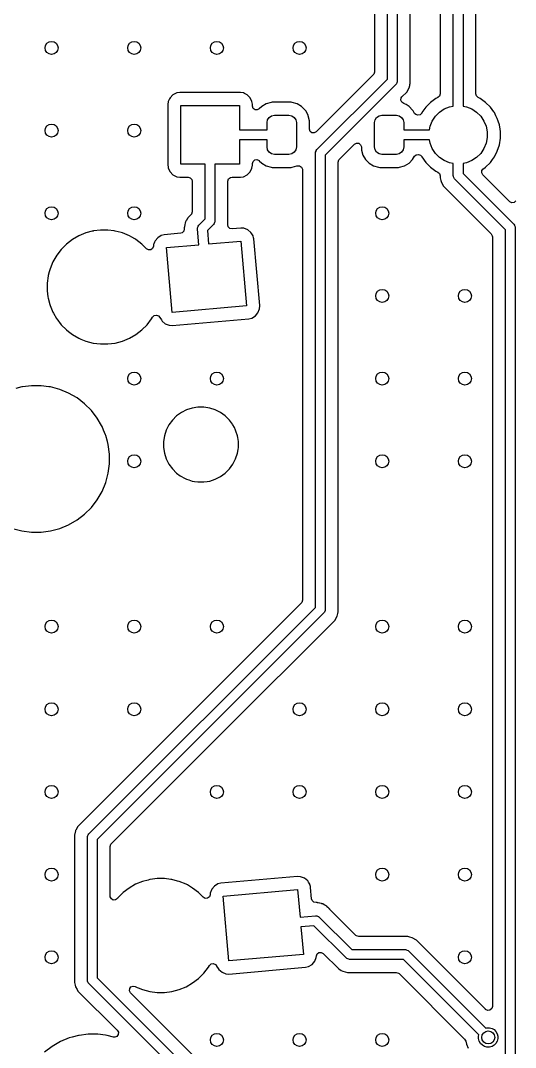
# Model space of a CAD drawing. Extents: x 2.6 to 14.2, y -9.4 to -3.8.
# Drawn here: x 12.046 to 12.644, y -6.04 to -4.797 of the extents above; entities that cross this region are included whole.
import ezdxf

# ---------------------------------------------------------------- set-up
doc = ezdxf.new("R2010")
doc.units = 0
doc.header["$MEASUREMENT"] = 0
doc.layers.add('BLACK', color=7, linetype='CONTINUOUS')

msp = doc.modelspace()

# ---------------------------------------------------------------- linework, layer by layer
at = {"layer": 'BLACK', "linetype": 'CONTINUOUS'}
for p, q in [((12.4738, -4.2643), (12.4738, -4.8597)), ((12.4895, -4.8682), (12.4895, -4.2672)), ((12.5013, -4.2696), (12.5013, -4.8707)), ((12.5171, -4.8735), (12.5171, -4.2782)), ((12.5809, -4.3195), (12.5809, -4.8864)), ((12.5691, -4.8864), (12.5691, -4.3372)), ((12.5533, -4.3579), (12.5533, -4.8862)), ((12.5966, -4.8862), (12.5966, -4.3506)), ((12.4723, -4.8631), (12.4034, -4.9321)), ((12.4042, -4.9536), (12.4895, -4.8682)), ((12.473, -4.8623), (12.4723, -4.8631)), ((12.4738, -4.8597), (12.473, -4.8623)), ((12.4996, -4.8748), (12.4143, -4.9602)), ((12.5003, -4.8739), (12.4996, -4.8748)), ((12.501, -4.8724), (12.5003, -4.8739)), ((12.5012, -4.8718), (12.501, -4.8724)), ((12.5013, -4.8707), (12.5012, -4.8718)), ((12.5128, -4.884), (12.5156, -4.879)), ((12.5156, -4.879), (12.5165, -4.8759)), ((12.5165, -4.8759), (12.5167, -4.875)), ((12.5165, -4.8759), (12.5165, -4.8759)), ((12.5167, -4.875), (12.5171, -4.8735)), ((12.226, -4.892), (12.2243, -4.8953)), ((12.2266, -4.8908), (12.226, -4.892)), ((12.2301, -4.8873), (12.2266, -4.8908)), ((12.2266, -4.8908), (12.2266, -4.8908)), ((12.2266, -4.8908), (12.2266, -4.8908)), ((12.2346, -4.885), (12.2301, -4.8873)), ((12.2301, -4.8873), (12.2301, -4.8873)), ((12.2301, -4.8873), (12.2301, -4.8873)), ((12.2351, -4.885), (12.2346, -4.885)), ((12.2383, -4.8845), (12.2351, -4.885)), ((12.3116, -4.8845), (12.2383, -4.8845)), ((12.3153, -4.885), (12.3116, -4.8845)), ((12.3165, -4.8856), (12.3153, -4.885)), ((12.3198, -4.8873), (12.3165, -4.8856)), ((12.3233, -4.8908), (12.3198, -4.8873)), ((12.3198, -4.8873), (12.3198, -4.8873)), ((12.3198, -4.8873), (12.3198, -4.8873)), ((12.3256, -4.8953), (12.3233, -4.8908)), ((12.3233, -4.8908), (12.3233, -4.8908)), ((12.3233, -4.8908), (12.3233, -4.8908)), ((12.5057, -4.8938), (12.5061, -4.8911)), ((12.5069, -4.8963), (12.5057, -4.8938)), ((12.5061, -4.8911), (12.5071, -4.8897)), ((12.5071, -4.8897), (12.5128, -4.884)), ((12.5481, -4.8919), (12.5416, -4.8966)), ((12.5506, -4.8906), (12.5481, -4.8919)), ((12.5525, -4.8889), (12.5506, -4.8906)), ((12.5533, -4.8862), (12.5525, -4.8889)), ((12.5691, -4.9009), (12.5691, -4.8864)), ((12.5809, -4.8864), (12.5809, -4.9009)), ((12.5973, -4.8887), (12.5966, -4.8862)), ((12.5993, -4.8906), (12.5973, -4.8887)), ((12.6018, -4.8919), (12.5993, -4.8906)), ((12.6083, -4.8966), (12.6018, -4.8919)), ((12.2243, -4.8953), (12.2238, -4.899)), ((12.2238, -4.899), (12.2238, -4.9723)), ((12.2395, -4.9711), (12.2395, -4.9002)), ((12.2395, -4.9002), (12.3104, -4.9002)), ((12.3104, -4.9002), (12.3104, -4.9298)), ((12.3261, -4.8985), (12.3256, -4.8953)), ((12.3262, -4.899), (12.3261, -4.8985)), ((12.3262, -4.9008), (12.3262, -4.899)), ((12.3262, -4.9012), (12.3262, -4.9008)), ((12.3271, -4.9038), (12.3262, -4.9012)), ((12.3293, -4.9054), (12.3271, -4.9038)), ((12.3321, -4.9056), (12.3293, -4.9054)), ((12.3345, -4.9043), (12.3321, -4.9056)), ((12.3375, -4.9013), (12.3345, -4.9043)), ((12.3429, -4.8981), (12.3375, -4.9013)), ((12.3375, -4.9013), (12.3375, -4.9013)), ((12.3488, -4.8964), (12.3429, -4.8981)), ((12.3429, -4.8981), (12.3429, -4.8981)), ((12.3502, -4.8963), (12.3488, -4.8964)), ((12.3729, -4.8963), (12.3502, -4.8963)), ((12.3502, -4.8963), (12.3502, -4.8963)), ((12.3743, -4.8964), (12.3729, -4.8963)), ((12.3803, -4.8981), (12.3743, -4.8964)), ((12.3743, -4.8964), (12.3743, -4.8964)), ((12.3857, -4.9013), (12.3803, -4.8981)), ((12.3803, -4.8981), (12.3803, -4.8981)), ((12.39, -4.9057), (12.3857, -4.9013)), ((12.3857, -4.9013), (12.3857, -4.9013)), ((12.39, -4.9057), (12.39, -4.9057)), ((12.3906, -4.9066), (12.39, -4.9057)), ((12.3932, -4.911), (12.3906, -4.9066)), ((12.5092, -4.8978), (12.5069, -4.8963)), ((12.5102, -4.8981), (12.5092, -4.8978)), ((12.5121, -4.8992), (12.5102, -4.8981)), ((12.5156, -4.9013), (12.5121, -4.8992)), ((12.52, -4.9057), (12.5156, -4.9013)), ((12.5156, -4.9013), (12.5156, -4.9013)), ((12.5205, -4.9066), (12.52, -4.9057)), ((12.52, -4.9057), (12.52, -4.9057)), ((12.5223, -4.9097), (12.5205, -4.9066)), ((12.5359, -4.9023), (12.5312, -4.9088)), ((12.5416, -4.8966), (12.5359, -4.9023)), ((12.5525, -4.9083), (12.5583, -4.9044)), ((12.5583, -4.9044), (12.5647, -4.9018)), ((12.5647, -4.9018), (12.5691, -4.9009)), ((12.5809, -4.9009), (12.5853, -4.9018)), ((12.5853, -4.9018), (12.5917, -4.9044)), ((12.5917, -4.9044), (12.5974, -4.9083)), ((12.614, -4.9023), (12.6083, -4.8966)), ((12.618, -4.9078), (12.614, -4.9023)), ((12.3439, -4.9209), (12.3445, -4.9175)), ((12.3445, -4.9175), (12.3465, -4.9146)), ((12.3465, -4.9146), (12.3493, -4.9127)), ((12.3493, -4.9127), (12.3527, -4.912)), ((12.3527, -4.912), (12.3704, -4.912)), ((12.3704, -4.912), (12.3738, -4.9127)), ((12.3738, -4.9127), (12.3767, -4.9146)), ((12.3767, -4.9146), (12.3786, -4.9175)), ((12.3786, -4.9175), (12.3793, -4.9209)), ((12.395, -4.917), (12.3932, -4.911)), ((12.395, -4.9178), (12.395, -4.917)), ((12.3951, -4.9184), (12.395, -4.9178)), ((12.3951, -4.9286), (12.3951, -4.9184)), ((12.3951, -4.9184), (12.3951, -4.9184)), ((12.4738, -4.9209), (12.4745, -4.9175)), ((12.4745, -4.9175), (12.4764, -4.9146)), ((12.4764, -4.9146), (12.4793, -4.9127)), ((12.4793, -4.9127), (12.4826, -4.912)), ((12.4826, -4.912), (12.5004, -4.912)), ((12.5004, -4.912), (12.5037, -4.9127)), ((12.5037, -4.9127), (12.5066, -4.9146)), ((12.5066, -4.9146), (12.5085, -4.9175)), ((12.5085, -4.9175), (12.5092, -4.9209)), ((12.5237, -4.9112), (12.5223, -4.9097)), ((12.5223, -4.9097), (12.5223, -4.9097)), ((12.5263, -4.9121), (12.5237, -4.9112)), ((12.529, -4.9114), (12.5263, -4.9121)), ((12.5309, -4.9094), (12.529, -4.9114)), ((12.5312, -4.9088), (12.5309, -4.9094)), ((12.5411, -4.9254), (12.5437, -4.919)), ((12.5437, -4.919), (12.5476, -4.9132)), ((12.5476, -4.9132), (12.5525, -4.9083)), ((12.5974, -4.9083), (12.6024, -4.9132)), ((12.6024, -4.9132), (12.6062, -4.919)), ((12.6062, -4.919), (12.6089, -4.9254)), ((12.6188, -4.9088), (12.618, -4.9078)), ((12.6207, -4.9127), (12.6188, -4.9088)), ((12.6224, -4.916), (12.6207, -4.9127)), ((12.6235, -4.9193), (12.6224, -4.916)), ((12.6224, -4.916), (12.6224, -4.916)), ((12.6224, -4.916), (12.6224, -4.916)), ((12.3104, -4.9298), (12.3439, -4.9298)), ((12.3439, -4.9298), (12.3439, -4.9209)), ((12.3793, -4.9209), (12.3793, -4.9504)), ((12.3951, -4.929), (12.3951, -4.9286)), ((12.396, -4.9315), (12.3951, -4.929)), ((12.3982, -4.9332), (12.396, -4.9315)), ((12.4738, -4.9504), (12.4738, -4.9209)), ((12.5092, -4.9209), (12.5092, -4.9298)), ((12.5092, -4.9298), (12.5402, -4.9298)), ((12.5402, -4.9298), (12.5411, -4.9254)), ((12.6089, -4.9254), (12.6102, -4.9322)), ((12.6249, -4.9237), (12.6235, -4.9193)), ((12.6257, -4.929), (12.6249, -4.9237)), ((12.6262, -4.9316), (12.6257, -4.929)), ((12.3143, -4.9416), (12.3104, -4.9416)), ((12.3104, -4.9416), (12.3104, -4.9711)), ((12.3439, -4.9416), (12.3143, -4.9416)), ((12.3439, -4.9504), (12.3439, -4.9416)), ((12.401, -4.9334), (12.3982, -4.9332)), ((12.4034, -4.9321), (12.401, -4.9334)), ((12.5338, -4.9416), (12.5092, -4.9416)), ((12.5092, -4.9416), (12.5092, -4.9504)), ((12.5402, -4.9416), (12.5338, -4.9416)), ((12.5411, -4.9459), (12.5402, -4.9416)), ((12.6102, -4.9391), (12.6089, -4.9459)), ((12.6102, -4.9322), (12.6102, -4.9391)), ((12.6249, -4.9477), (12.6262, -4.9397)), ((12.6262, -4.9397), (12.6262, -4.9316)), ((12.3445, -4.9538), (12.3439, -4.9504)), ((12.3465, -4.9567), (12.3445, -4.9538)), ((12.3786, -4.9538), (12.3767, -4.9567)), ((12.3793, -4.9504), (12.3786, -4.9538)), ((12.4026, -4.9566), (12.4031, -4.9553)), ((12.4031, -4.9553), (12.4034, -4.9545)), ((12.4034, -4.9545), (12.4042, -4.9536)), ((12.4314, -4.9653), (12.4497, -4.9471)), ((12.4497, -4.9471), (12.4521, -4.9458)), ((12.4521, -4.9458), (12.4548, -4.9459)), ((12.4548, -4.9459), (12.457, -4.9476)), ((12.457, -4.9476), (12.458, -4.9502)), ((12.458, -4.9502), (12.458, -4.9505)), ((12.458, -4.9505), (12.458, -4.9529)), ((12.458, -4.9529), (12.458, -4.9529)), ((12.458, -4.9529), (12.4581, -4.9543)), ((12.4581, -4.9543), (12.4599, -4.9603)), ((12.4745, -4.9538), (12.4738, -4.9504)), ((12.4764, -4.9567), (12.4745, -4.9538)), ((12.5085, -4.9538), (12.5066, -4.9567)), ((12.5092, -4.9504), (12.5085, -4.9538)), ((12.5437, -4.9524), (12.5411, -4.9459)), ((12.5476, -4.9581), (12.5437, -4.9524)), ((12.6062, -4.9524), (12.6024, -4.9581)), ((12.6089, -4.9459), (12.6062, -4.9524)), ((12.6188, -4.9625), (12.6224, -4.9553)), ((12.6224, -4.9553), (12.6249, -4.9477)), ((12.3262, -4.9705), (12.3269, -4.9678)), ((12.3269, -4.9678), (12.329, -4.966)), ((12.329, -4.966), (12.3317, -4.9657)), ((12.3317, -4.9657), (12.3342, -4.9668)), ((12.3342, -4.9668), (12.3345, -4.967)), ((12.3345, -4.967), (12.3375, -4.97)), ((12.3493, -4.9586), (12.3465, -4.9567)), ((12.3527, -4.9593), (12.3493, -4.9586)), ((12.3704, -4.9593), (12.3527, -4.9593)), ((12.3738, -4.9586), (12.3704, -4.9593)), ((12.3767, -4.9567), (12.3738, -4.9586)), ((12.4024, -4.9578), (12.4026, -4.9566)), ((12.4024, -5.5073), (12.4024, -4.9578)), ((12.4143, -4.9602), (12.4143, -5.5097)), ((12.43, -4.9688), (12.4308, -4.9661)), ((12.43, -5.5126), (12.43, -4.9688)), ((12.4308, -4.9661), (12.4314, -4.9653)), ((12.4599, -4.9603), (12.4599, -4.9603)), ((12.4599, -4.9603), (12.463, -4.9656)), ((12.463, -4.9656), (12.463, -4.9656)), ((12.463, -4.9656), (12.4674, -4.97)), ((12.4793, -4.9586), (12.4764, -4.9567)), ((12.4826, -4.9593), (12.4793, -4.9586)), ((12.5004, -4.9593), (12.4826, -4.9593)), ((12.5037, -4.9586), (12.5004, -4.9593)), ((12.5066, -4.9567), (12.5037, -4.9586)), ((12.5156, -4.97), (12.52, -4.9656)), ((12.52, -4.9656), (12.5223, -4.9617)), ((12.5223, -4.9617), (12.5243, -4.9598)), ((12.5243, -4.9598), (12.527, -4.9593)), ((12.527, -4.9593), (12.5296, -4.9603)), ((12.5296, -4.9603), (12.5309, -4.9619)), ((12.5309, -4.9619), (12.5312, -4.9625)), ((12.5312, -4.9625), (12.5359, -4.969)), ((12.5525, -4.9631), (12.5476, -4.9581)), ((12.5583, -4.9669), (12.5525, -4.9631)), ((12.5647, -4.9696), (12.5583, -4.9669)), ((12.5917, -4.9669), (12.5853, -4.9696)), ((12.5974, -4.9631), (12.5917, -4.9669)), ((12.6024, -4.9581), (12.5974, -4.9631)), ((12.614, -4.969), (12.6165, -4.9656)), ((12.6165, -4.9656), (12.6188, -4.9625)), ((12.2238, -4.9723), (12.2241, -4.9744)), ((12.2241, -4.9744), (12.2243, -4.976)), ((12.2243, -4.976), (12.2266, -4.9805)), ((12.2266, -4.9805), (12.2266, -4.9805)), ((12.2266, -4.9805), (12.2266, -4.9805)), ((12.2266, -4.9805), (12.2301, -4.984)), ((12.2691, -4.9711), (12.2395, -4.9711)), ((12.2691, -5.0374), (12.2691, -4.9711)), ((12.3104, -4.9711), (12.2809, -4.9711)), ((12.2809, -4.9711), (12.2809, -5.0398)), ((12.3198, -4.984), (12.3233, -4.9805)), ((12.3233, -4.9805), (12.3256, -4.976)), ((12.3256, -4.976), (12.3262, -4.9723)), ((12.3256, -4.976), (12.3256, -4.976)), ((12.3256, -4.976), (12.3256, -4.976)), ((12.3262, -4.9723), (12.3262, -4.9705)), ((12.3375, -4.97), (12.3375, -4.97)), ((12.3375, -4.97), (12.3375, -4.97)), ((12.3375, -4.97), (12.3429, -4.9732)), ((12.3429, -4.9732), (12.3488, -4.9749)), ((12.3488, -4.9749), (12.3502, -4.9751)), ((12.3502, -4.9751), (12.3729, -4.9751)), ((12.3729, -4.9751), (12.3743, -4.9749)), ((12.3743, -4.9749), (12.3799, -4.9733)), ((12.3799, -4.9733), (12.3804, -4.9732)), ((12.3804, -4.9732), (12.3832, -4.9732)), ((12.3832, -4.9732), (12.3855, -4.9747)), ((12.3855, -4.9747), (12.3866, -4.9772)), ((12.3866, -4.9772), (12.3867, -4.9779)), ((12.3867, -4.9779), (12.3867, -5.4987)), ((12.4674, -4.97), (12.4674, -4.97)), ((12.4674, -4.97), (12.4674, -4.97)), ((12.4674, -4.97), (12.4728, -4.9732)), ((12.4728, -4.9732), (12.4788, -4.9749)), ((12.4788, -4.9749), (12.4802, -4.9751)), ((12.4802, -4.9751), (12.5028, -4.9751)), ((12.5028, -4.9751), (12.5042, -4.9749)), ((12.5042, -4.9749), (12.5102, -4.9732)), ((12.5102, -4.9732), (12.5156, -4.97)), ((12.5359, -4.969), (12.5359, -4.969)), ((12.5359, -4.969), (12.5416, -4.9747)), ((12.5416, -4.9747), (12.5481, -4.9795)), ((12.5481, -4.9795), (12.5506, -4.9807)), ((12.5506, -4.9807), (12.5526, -4.9826)), ((12.5691, -4.9704), (12.5647, -4.9696)), ((12.5691, -4.9849), (12.5691, -4.9704)), ((12.5853, -4.9696), (12.5809, -4.9704)), ((12.5809, -4.9704), (12.5809, -4.9825)), ((12.6036, -4.9818), (12.6038, -4.979)), ((12.6038, -4.979), (12.6054, -4.9768)), ((12.6054, -4.9768), (12.6055, -4.9768)), ((12.6055, -4.9768), (12.6083, -4.9747)), ((12.6083, -4.9747), (12.614, -4.969)), ((12.614, -4.969), (12.614, -4.969)), ((12.614, -4.969), (12.614, -4.969)), ((12.2301, -4.984), (12.2301, -4.984)), ((12.2301, -4.984), (12.2301, -4.984)), ((12.2301, -4.984), (12.2339, -4.9859)), ((12.2339, -4.9859), (12.2346, -4.9863)), ((12.2346, -4.9863), (12.2383, -4.9869)), ((12.2383, -4.9869), (12.2383, -4.9869)), ((12.2383, -4.9869), (12.2484, -4.9869)), ((12.2484, -4.9869), (12.251, -4.9876)), ((12.251, -4.9876), (12.2529, -4.9897)), ((12.2529, -4.9897), (12.2533, -4.9917)), ((12.2533, -4.9917), (12.2533, -5.0288)), ((12.2966, -4.9917), (12.2974, -4.9891)), ((12.2966, -5.0427), (12.2966, -4.9917)), ((12.2974, -4.9891), (12.2995, -4.9873)), ((12.2995, -4.9873), (12.3015, -4.9869)), ((12.3015, -4.9869), (12.3116, -4.9869)), ((12.3116, -4.9869), (12.3153, -4.9863)), ((12.3116, -4.9869), (12.3116, -4.9869)), ((12.3153, -4.9863), (12.3198, -4.984)), ((12.5526, -4.9826), (12.5533, -4.9851)), ((12.5533, -4.9851), (12.5533, -4.9878)), ((12.5533, -4.9878), (12.5541, -4.9909)), ((12.5541, -4.9909), (12.5548, -4.9933)), ((12.5548, -4.9933), (12.5548, -4.9933)), ((12.5548, -4.9933), (12.5548, -4.9933)), ((12.5548, -4.9933), (12.5573, -4.9977)), ((12.5692, -4.9861), (12.5691, -4.9849)), ((12.5692, -4.9863), (12.5692, -4.9861)), ((12.5701, -4.9882), (12.5692, -4.9863)), ((12.5708, -4.9891), (12.5701, -4.9882)), ((12.6322, -5.0505), (12.5708, -4.9891)), ((12.5809, -4.9825), (12.6422, -5.0439)), ((12.6049, -4.9842), (12.6036, -4.9818)), ((12.6372, -5.0165), (12.6049, -4.9842)), ((12.5573, -4.9977), (12.5576, -4.9982)), ((12.5576, -4.9982), (12.5576, -4.9982)), ((12.5576, -4.9982), (12.615, -5.0556)), ((12.6374, -5.0167), (12.6372, -5.0165)), ((12.6399, -5.0179), (12.6374, -5.0167)), ((12.6426, -5.0175), (12.6399, -5.0179)), ((12.6447, -5.0157), (12.6426, -5.0175)), ((12.2533, -5.0288), (12.2525, -5.0315)), ((12.2447, -5.0427), (12.2444, -5.0443)), ((12.2449, -5.0422), (12.2447, -5.0427)), ((12.2447, -5.0427), (12.2447, -5.0427)), ((12.2452, -5.0414), (12.2449, -5.0422)), ((12.2454, -5.0409), (12.2452, -5.0414)), ((12.2462, -5.0394), (12.2454, -5.0409)), ((12.2463, -5.0392), (12.2462, -5.0394)), ((12.2462, -5.0394), (12.2462, -5.0394)), ((12.2471, -5.0375), (12.2463, -5.0392)), ((12.2477, -5.0368), (12.2471, -5.0375)), ((12.248, -5.0364), (12.2477, -5.0368)), ((12.2482, -5.0359), (12.248, -5.0364)), ((12.248, -5.0364), (12.248, -5.0364)), ((12.2494, -5.0347), (12.2482, -5.0359)), ((12.2496, -5.0346), (12.2494, -5.0347)), ((12.2494, -5.0347), (12.2494, -5.0347)), ((12.2494, -5.0347), (12.2494, -5.0347)), ((12.2508, -5.0331), (12.2496, -5.0346)), ((12.2516, -5.0326), (12.2508, -5.0331)), ((12.2519, -5.0323), (12.2516, -5.0326)), ((12.2525, -5.0315), (12.2519, -5.0323)), ((12.2614, -5.0451), (12.2691, -5.0374)), ((12.2799, -5.0431), (12.2791, -5.044)), ((12.2804, -5.0419), (12.2799, -5.0431)), ((12.2808, -5.041), (12.2804, -5.0419)), ((12.2809, -5.0398), (12.2808, -5.041)), ((12.2963, -5.0442), (12.2965, -5.0432)), ((12.2965, -5.0432), (12.2966, -5.0429)), ((12.2966, -5.0429), (12.2966, -5.0427)), ((12.1246, -5.0544), (12.1163, -5.0579)), ((12.1322, -5.0524), (12.1246, -5.0544)), ((12.1334, -5.0521), (12.1322, -5.0524)), ((12.1338, -5.052), (12.1334, -5.0521)), ((12.1423, -5.0509), (12.1338, -5.052)), ((12.1514, -5.0509), (12.1423, -5.0509)), ((12.1423, -5.0509), (12.1423, -5.0509)), ((12.1588, -5.0519), (12.1514, -5.0509)), ((12.1514, -5.0509), (12.1514, -5.0509)), ((12.1603, -5.0521), (12.1588, -5.0519)), ((12.1674, -5.054), (12.1603, -5.0521)), ((12.1691, -5.0544), (12.1674, -5.054)), ((12.1774, -5.0579), (12.1691, -5.0544)), ((12.2394, -5.0548), (12.2195, -5.0565)), ((12.2414, -5.0542), (12.2394, -5.0548)), ((12.2433, -5.0522), (12.2414, -5.0542)), ((12.2438, -5.0495), (12.2433, -5.0522)), ((12.2438, -5.0478), (12.2437, -5.0483)), ((12.2437, -5.0483), (12.2438, -5.0495)), ((12.2439, -5.0473), (12.2438, -5.0478)), ((12.2444, -5.0445), (12.2439, -5.0464)), ((12.2439, -5.0464), (12.2439, -5.0473)), ((12.2444, -5.0443), (12.2444, -5.0443)), ((12.2444, -5.0443), (12.2444, -5.0445)), ((12.2597, -5.0486), (12.2598, -5.0483)), ((12.2597, -5.0498), (12.2597, -5.0486)), ((12.2613, -5.0687), (12.2597, -5.0498)), ((12.2598, -5.0481), (12.2601, -5.0473)), ((12.2598, -5.0483), (12.2598, -5.0481)), ((12.2601, -5.0473), (12.2604, -5.0464)), ((12.2604, -5.0464), (12.2605, -5.0462)), ((12.2605, -5.0462), (12.2606, -5.046)), ((12.2606, -5.046), (12.2614, -5.0451)), ((12.2791, -5.044), (12.2717, -5.0515)), ((12.2717, -5.0515), (12.2731, -5.0677)), ((12.297, -5.0469), (12.2963, -5.0442)), ((12.2989, -5.0488), (12.297, -5.0469)), ((12.3016, -5.0493), (12.2989, -5.0488)), ((12.3122, -5.0484), (12.3016, -5.0493)), ((12.3159, -5.0487), (12.3122, -5.0484)), ((12.3205, -5.0505), (12.3159, -5.0487)), ((12.3159, -5.0487), (12.3159, -5.0487)), ((12.3205, -5.0506), (12.3205, -5.0505)), ((12.3244, -5.0538), (12.3205, -5.0506)), ((12.3255, -5.0556), (12.3244, -5.0538)), ((12.327, -5.0579), (12.3255, -5.0556)), ((12.615, -5.0556), (12.6163, -5.058)), ((12.6322, -6.3697), (12.6322, -5.0505)), ((12.6422, -5.0439), (12.643, -5.0448)), ((12.643, -5.0448), (12.6433, -5.0455)), ((12.6433, -5.0455), (12.6439, -5.0469)), ((12.6439, -5.0469), (12.644, -5.048)), ((12.644, -5.048), (12.644, -6.3721)), ((12.1013, -5.0679), (12.0949, -5.0743)), ((12.1085, -5.0624), (12.1013, -5.0679)), ((12.1163, -5.0579), (12.1085, -5.0624)), ((12.1163, -5.0579), (12.1163, -5.0579)), ((12.1802, -5.0595), (12.1774, -5.0579)), ((12.1774, -5.0579), (12.1774, -5.0579)), ((12.1839, -5.0616), (12.1802, -5.0595)), ((12.1852, -5.0624), (12.1839, -5.0616)), ((12.1924, -5.0679), (12.1852, -5.0624)), ((12.1981, -5.0736), (12.1924, -5.0679)), ((12.1924, -5.0679), (12.1924, -5.0679)), ((12.2069, -5.0677), (12.2066, -5.0685)), ((12.2077, -5.0656), (12.2069, -5.0677)), ((12.2084, -5.0639), (12.2077, -5.0656)), ((12.2116, -5.0601), (12.2084, -5.0639)), ((12.2159, -5.0574), (12.2116, -5.0601)), ((12.2195, -5.0565), (12.2159, -5.0574)), ((12.2159, -5.0574), (12.2159, -5.0574)), ((12.2731, -5.0677), (12.3123, -5.0642)), ((12.3123, -5.0642), (12.3192, -5.1427)), ((12.327, -5.058), (12.327, -5.0579)), ((12.3275, -5.0601), (12.327, -5.058)), ((12.3279, -5.0616), (12.3275, -5.0601)), ((12.335, -5.1421), (12.3279, -5.0616)), ((12.3279, -5.0616), (12.3279, -5.0616)), ((12.6163, -5.058), (12.6164, -5.059)), ((12.6164, -5.059), (12.6164, -5.99)), ((12.0949, -5.0743), (12.0894, -5.0814)), ((12.2005, -5.0749), (12.1981, -5.0736)), ((12.2033, -5.0747), (12.2005, -5.0749)), ((12.2055, -5.0731), (12.2033, -5.0747)), ((12.2064, -5.0705), (12.2055, -5.0731)), ((12.2066, -5.0685), (12.2064, -5.0705)), ((12.2221, -5.0721), (12.2613, -5.0687)), ((12.229, -5.1506), (12.2221, -5.0721)), ((12.0849, -5.0893), (12.0814, -5.0976)), ((12.0894, -5.0814), (12.0849, -5.0893)), ((12.0849, -5.0893), (12.0849, -5.0893)), ((12.0804, -5.1015), (12.0792, -5.1059)), ((12.0814, -5.0976), (12.0804, -5.1015)), ((12.0791, -5.1063), (12.0779, -5.1153)), ((12.0779, -5.1153), (12.0779, -5.1243)), ((12.0792, -5.1059), (12.0791, -5.1063)), ((12.0791, -5.1063), (12.0791, -5.1063)), ((12.0779, -5.1243), (12.0789, -5.1315)), ((12.0789, -5.1315), (12.0791, -5.1333)), ((12.0791, -5.1333), (12.0811, -5.1408)), ((12.0811, -5.1408), (12.0814, -5.142)), ((12.0814, -5.142), (12.0849, -5.1504)), ((12.3192, -5.1427), (12.229, -5.1506)), ((12.3347, -5.1463), (12.335, -5.1425)), ((12.335, -5.1425), (12.335, -5.1421)), ((12.0849, -5.1504), (12.0849, -5.1504)), ((12.0849, -5.1504), (12.0856, -5.1516)), ((12.0856, -5.1516), (12.0892, -5.1578)), ((12.2055, -5.1561), (12.2075, -5.1542)), ((12.2075, -5.1542), (12.2102, -5.1537)), ((12.2102, -5.1537), (12.2127, -5.1547)), ((12.2127, -5.1547), (12.2142, -5.1566)), ((12.3254, -5.1574), (12.3297, -5.1547)), ((12.3297, -5.1547), (12.3329, -5.1509)), ((12.3329, -5.1509), (12.3347, -5.1463)), ((12.0892, -5.1578), (12.0894, -5.1582)), ((12.0894, -5.1582), (12.0949, -5.1654)), ((12.0949, -5.1654), (12.0949, -5.1654)), ((12.0949, -5.1654), (12.1013, -5.1717)), ((12.1924, -5.1717), (12.1988, -5.1654)), ((12.1988, -5.1654), (12.2043, -5.1582)), ((12.1988, -5.1654), (12.1988, -5.1654)), ((12.1988, -5.1654), (12.1988, -5.1654)), ((12.2043, -5.1582), (12.2055, -5.1561)), ((12.2142, -5.1566), (12.2143, -5.1568)), ((12.2143, -5.1568), (12.216, -5.1596)), ((12.216, -5.1596), (12.2169, -5.161)), ((12.2169, -5.161), (12.2208, -5.1643)), ((12.2208, -5.1643), (12.2254, -5.1661)), ((12.2254, -5.1661), (12.2291, -5.1664)), ((12.2291, -5.1664), (12.3218, -5.1583)), ((12.2291, -5.1664), (12.2291, -5.1664)), ((12.2291, -5.1664), (12.2291, -5.1664)), ((12.3218, -5.1583), (12.3254, -5.1574)), ((12.3218, -5.1583), (12.3218, -5.1583)), ((12.3218, -5.1583), (12.3218, -5.1583)), ((12.1013, -5.1717), (12.1013, -5.1717)), ((12.1013, -5.1717), (12.1013, -5.1717)), ((12.1013, -5.1717), (12.1036, -5.1735)), ((12.1036, -5.1735), (12.1085, -5.1772)), ((12.1085, -5.1772), (12.1085, -5.1772)), ((12.1085, -5.1772), (12.1085, -5.1772)), ((12.1085, -5.1772), (12.1163, -5.1818)), ((12.1774, -5.1818), (12.1852, -5.1772)), ((12.1852, -5.1772), (12.1924, -5.1717)), ((12.1924, -5.1717), (12.1924, -5.1717)), ((12.1924, -5.1717), (12.1924, -5.1717)), ((12.1163, -5.1818), (12.1163, -5.1818)), ((12.1163, -5.1818), (12.1163, -5.1818)), ((12.1163, -5.1818), (12.1186, -5.1827)), ((12.1186, -5.1827), (12.1246, -5.1852)), ((12.1246, -5.1852), (12.1334, -5.1876)), ((12.1334, -5.1876), (12.1423, -5.1887)), ((12.1423, -5.1887), (12.1423, -5.1887)), ((12.1423, -5.1887), (12.1514, -5.1887)), ((12.1514, -5.1887), (12.1603, -5.1876)), ((12.1514, -5.1887), (12.1514, -5.1887)), ((12.1603, -5.1876), (12.1691, -5.1852)), ((12.1691, -5.1852), (12.1774, -5.1818)), ((12.0473, -5.2407), (12.04, -5.2426)), ((12.0481, -5.2406), (12.0473, -5.2407)), ((12.0589, -5.2392), (12.0481, -5.2406)), ((12.0705, -5.2392), (12.0589, -5.2392)), ((12.0589, -5.2392), (12.0589, -5.2392)), ((12.08, -5.2404), (12.0705, -5.2392)), ((12.0705, -5.2392), (12.0705, -5.2392)), ((12.082, -5.2407), (12.08, -5.2404)), ((12.0932, -5.2437), (12.082, -5.2407)), ((12.1039, -5.2481), (12.0932, -5.2437)), ((12.0932, -5.2437), (12.0932, -5.2437)), ((12.0932, -5.2437), (12.0932, -5.2437)), ((12.114, -5.2539), (12.1039, -5.2481)), ((12.1039, -5.2481), (12.1039, -5.2481)), ((12.1232, -5.261), (12.114, -5.2539)), ((12.1314, -5.2692), (12.1232, -5.261)), ((12.1232, -5.261), (12.1232, -5.261)), ((12.2533, -5.2662), (12.2465, -5.2684)), ((12.2603, -5.265), (12.2533, -5.2662)), ((12.2675, -5.265), (12.2603, -5.265)), ((12.2603, -5.265), (12.2603, -5.265)), ((12.2745, -5.2662), (12.2675, -5.265)), ((12.2675, -5.265), (12.2675, -5.265)), ((12.2813, -5.2684), (12.2745, -5.2662)), ((12.1385, -5.2784), (12.1314, -5.2692)), ((12.1314, -5.2692), (12.1314, -5.2692)), ((12.1437, -5.2874), (12.1385, -5.2784)), ((12.2344, -5.2758), (12.2294, -5.2808)), ((12.2402, -5.2716), (12.2344, -5.2758)), ((12.2344, -5.2758), (12.2344, -5.2758)), ((12.2465, -5.2684), (12.2402, -5.2716)), ((12.2465, -5.2684), (12.2465, -5.2684)), ((12.2845, -5.27), (12.2813, -5.2684)), ((12.2813, -5.2684), (12.2813, -5.2684)), ((12.2876, -5.2716), (12.2845, -5.27)), ((12.2934, -5.2758), (12.2876, -5.2716)), ((12.2876, -5.2716), (12.2876, -5.2716)), ((12.2876, -5.2716), (12.2876, -5.2716)), ((12.2984, -5.2808), (12.2934, -5.2758)), ((12.2934, -5.2758), (12.2934, -5.2758)), ((12.1443, -5.2885), (12.1437, -5.2874)), ((12.1461, -5.2929), (12.1443, -5.2885)), ((12.2252, -5.2866), (12.2219, -5.2929)), ((12.2294, -5.2808), (12.2252, -5.2866)), ((12.2294, -5.2808), (12.2294, -5.2808)), ((12.302, -5.2857), (12.2984, -5.2808)), ((12.2984, -5.2808), (12.2984, -5.2808)), ((12.3026, -5.2866), (12.302, -5.2857)), ((12.3043, -5.2898), (12.3026, -5.2866)), ((12.3059, -5.2929), (12.3043, -5.2898)), ((12.1485, -5.2986), (12.1461, -5.2929)), ((12.1487, -5.2992), (12.1485, -5.2986)), ((12.1508, -5.3068), (12.1487, -5.2992)), ((12.2197, -5.2997), (12.2186, -5.3068)), ((12.2219, -5.2929), (12.2197, -5.2997)), ((12.2219, -5.2929), (12.2219, -5.2929)), ((12.3063, -5.2943), (12.3059, -5.2929)), ((12.3059, -5.2929), (12.3059, -5.2929)), ((12.3081, -5.2997), (12.3063, -5.2943)), ((12.3084, -5.3017), (12.3081, -5.2997)), ((12.3092, -5.3068), (12.3084, -5.3017)), ((12.1517, -5.3104), (12.1508, -5.3068)), ((12.1533, -5.322), (12.1517, -5.3104)), ((12.2186, -5.3068), (12.2186, -5.3139)), ((12.2186, -5.3139), (12.2197, -5.3209)), ((12.3081, -5.3209), (12.3088, -5.3164)), ((12.3088, -5.3164), (12.3092, -5.3139)), ((12.3092, -5.3139), (12.3092, -5.3068)), ((12.1533, -5.3336), (12.1533, -5.322)), ((12.2197, -5.3209), (12.2219, -5.3277)), ((12.2219, -5.3277), (12.2219, -5.3277)), ((12.2219, -5.3277), (12.2239, -5.3316)), ((12.3026, -5.3341), (12.3059, -5.3277)), ((12.3059, -5.3277), (12.3081, -5.3209)), ((12.1517, -5.3451), (12.1533, -5.3336)), ((12.2239, -5.3316), (12.2248, -5.3334)), ((12.2248, -5.3334), (12.2252, -5.3341)), ((12.2252, -5.3341), (12.2294, -5.3398)), ((12.2294, -5.3398), (12.2294, -5.3398)), ((12.2294, -5.3398), (12.2344, -5.3449)), ((12.2934, -5.3449), (12.2984, -5.3398)), ((12.2984, -5.3398), (12.3026, -5.3341)), ((12.1487, -5.3563), (12.1517, -5.3451)), ((12.2344, -5.3449), (12.2344, -5.3449)), ((12.2344, -5.3449), (12.2388, -5.3481)), ((12.2388, -5.3481), (12.2402, -5.3491)), ((12.2402, -5.3491), (12.2431, -5.3506)), ((12.2431, -5.3506), (12.2465, -5.3523)), ((12.2465, -5.3523), (12.2465, -5.3523)), ((12.2465, -5.3523), (12.2494, -5.3532)), ((12.2494, -5.3532), (12.2533, -5.3545)), ((12.2745, -5.3545), (12.2813, -5.3523)), ((12.2813, -5.3523), (12.2876, -5.3491)), ((12.2876, -5.3491), (12.2934, -5.3449)), ((12.1443, -5.367), (12.1487, -5.3563)), ((12.2533, -5.3545), (12.2562, -5.355)), ((12.2562, -5.355), (12.2603, -5.3556)), ((12.2603, -5.3556), (12.2603, -5.3556)), ((12.2603, -5.3556), (12.2675, -5.3556)), ((12.2675, -5.3556), (12.2713, -5.355)), ((12.2713, -5.355), (12.2745, -5.3545)), ((12.1314, -5.3863), (12.1385, -5.3771)), ((12.1385, -5.3771), (12.1443, -5.367)), ((12.1232, -5.3945), (12.1314, -5.3863)), ((12.1039, -5.4074), (12.114, -5.4016)), ((12.114, -5.4016), (12.1232, -5.3945)), ((12.0361, -5.4118), (12.0473, -5.4149)), ((12.0473, -5.4149), (12.0589, -5.4164)), ((12.0705, -5.4164), (12.082, -5.4149)), ((12.082, -5.4149), (12.0932, -5.4118)), ((12.0932, -5.4118), (12.1039, -5.4074)), ((12.0589, -5.4164), (12.0589, -5.4164)), ((12.0589, -5.4164), (12.0705, -5.4164)), ((12.0705, -5.4164), (12.0705, -5.4164)), ((12.3852, -5.5021), (12.1151, -5.7722)), ((12.3859, -5.5013), (12.3852, -5.5021)), ((12.3867, -5.4987), (12.3859, -5.5013)), ((12.1283, -5.7814), (12.4024, -5.5073)), ((12.4125, -5.5139), (12.1384, -5.788)), ((12.4133, -5.513), (12.4125, -5.5139)), ((12.414, -5.5111), (12.4133, -5.513)), ((12.4141, -5.5108), (12.414, -5.5111)), ((12.4143, -5.5097), (12.4141, -5.5108)), ((12.4285, -5.5181), (12.4294, -5.5149)), ((12.4294, -5.5149), (12.43, -5.5126)), ((12.2905, -5.6582), (12.4257, -5.523)), ((12.4257, -5.523), (12.4285, -5.5181)), ((12.1556, -5.7931), (12.2905, -5.6582)), ((12.1151, -5.7722), (12.1125, -5.7767)), ((12.1151, -5.7722), (12.1151, -5.7722)), ((12.1122, -5.7776), (12.1108, -5.7827)), ((12.1108, -5.7827), (12.1108, -5.7827)), ((12.1108, -5.7827), (12.1108, -5.9609)), ((12.1123, -5.7772), (12.1122, -5.7776)), ((12.1125, -5.7767), (12.1123, -5.7772)), ((12.1266, -5.7856), (12.1267, -5.7844)), ((12.1266, -5.958), (12.1266, -5.7856)), ((12.1267, -5.7844), (12.1271, -5.7834)), ((12.1271, -5.7834), (12.1276, -5.7823)), ((12.1276, -5.7823), (12.1283, -5.7814)), ((12.1384, -5.788), (12.1384, -5.9556)), ((12.1542, -5.7966), (12.1549, -5.7939)), ((12.1542, -5.8565), (12.1542, -5.7966)), ((12.1549, -5.7939), (12.1556, -5.7931)), ((12.1999, -5.8371), (12.1933, -5.8388)), ((12.202, -5.8365), (12.1999, -5.8371)), ((12.2024, -5.8364), (12.202, -5.8365)), ((12.211, -5.8353), (12.2024, -5.8364)), ((12.22, -5.8353), (12.211, -5.8353)), ((12.211, -5.8353), (12.211, -5.8353)), ((12.2274, -5.8363), (12.22, -5.8353)), ((12.22, -5.8353), (12.22, -5.8353)), ((12.2289, -5.8365), (12.2274, -5.8363)), ((12.2356, -5.8383), (12.2289, -5.8365)), ((12.2377, -5.8388), (12.2356, -5.8383)), ((12.3808, -5.8328), (12.2881, -5.8409)), ((12.3845, -5.8331), (12.3808, -5.8328)), ((12.3892, -5.835), (12.3845, -5.8331)), ((12.3845, -5.8331), (12.3845, -5.8331)), ((12.393, -5.8382), (12.3892, -5.835)), ((12.3892, -5.835), (12.3892, -5.835)), ((12.3939, -5.8396), (12.393, -5.8382)), ((12.1771, -5.8468), (12.1699, -5.8523)), ((12.1849, -5.8423), (12.1771, -5.8468)), ((12.1933, -5.8388), (12.1849, -5.8423)), ((12.1849, -5.8423), (12.1849, -5.8423)), ((12.246, -5.8423), (12.2377, -5.8388)), ((12.2475, -5.8431), (12.246, -5.8423)), ((12.246, -5.8423), (12.246, -5.8423)), ((12.2525, -5.846), (12.2475, -5.8431)), ((12.2538, -5.8468), (12.2525, -5.846)), ((12.261, -5.8523), (12.2538, -5.8468)), ((12.2771, -5.8483), (12.2752, -5.8529)), ((12.2803, -5.8445), (12.2771, -5.8483)), ((12.2845, -5.8418), (12.2803, -5.8445)), ((12.2881, -5.8409), (12.2845, -5.8418)), ((12.2845, -5.8418), (12.2845, -5.8418)), ((12.2907, -5.8565), (12.3809, -5.8486)), ((12.3809, -5.8486), (12.3839, -5.882)), ((12.3956, -5.8423), (12.3939, -5.8396)), ((12.3956, -5.8424), (12.3956, -5.8423)), ((12.3963, -5.8449), (12.3956, -5.8424)), ((12.3965, -5.846), (12.3963, -5.8449)), ((12.3978, -5.86), (12.3965, -5.846)), ((12.3965, -5.846), (12.3965, -5.846)), ((12.1543, -5.8575), (12.1542, -5.8565)), ((12.1556, -5.8599), (12.1543, -5.8575)), ((12.1579, -5.8613), (12.1556, -5.8599)), ((12.1607, -5.8611), (12.1579, -5.8613)), ((12.1629, -5.8595), (12.1607, -5.8611)), ((12.163, -5.8594), (12.1629, -5.8595)), ((12.1635, -5.8587), (12.163, -5.8594)), ((12.1635, -5.8587), (12.1635, -5.8587)), ((12.1635, -5.8587), (12.1635, -5.8587)), ((12.1699, -5.8523), (12.1635, -5.8587)), ((12.2667, -5.858), (12.261, -5.8523)), ((12.261, -5.8523), (12.261, -5.8523)), ((12.2691, -5.8593), (12.2667, -5.858)), ((12.2719, -5.8591), (12.2691, -5.8593)), ((12.2741, -5.8575), (12.2719, -5.8591)), ((12.275, -5.8549), (12.2741, -5.8575)), ((12.2752, -5.8529), (12.275, -5.8549)), ((12.2976, -5.935), (12.2907, -5.8565)), ((12.3984, -5.862), (12.3978, -5.86)), ((12.4004, -5.8639), (12.3984, -5.862)), ((12.4031, -5.8645), (12.4004, -5.8639)), ((12.4038, -5.8644), (12.4031, -5.8645)), ((12.4043, -5.8645), (12.4038, -5.8644)), ((12.4038, -5.8644), (12.4038, -5.8644)), ((12.4047, -5.8646), (12.4043, -5.8645)), ((12.4043, -5.8645), (12.4043, -5.8645)), ((12.4057, -5.8646), (12.4047, -5.8646)), ((12.4075, -5.8651), (12.4057, -5.8646)), ((12.4077, -5.8651), (12.4075, -5.8651)), ((12.4094, -5.8654), (12.4077, -5.8651)), ((12.4077, -5.8651), (12.4077, -5.8651)), ((12.4097, -5.8656), (12.4094, -5.8654)), ((12.4094, -5.8654), (12.4094, -5.8654)), ((12.4103, -5.8658), (12.4097, -5.8656)), ((12.4112, -5.866), (12.4103, -5.8658)), ((12.4128, -5.867), (12.4112, -5.866)), ((12.413, -5.8671), (12.4128, -5.867)), ((12.4146, -5.8678), (12.413, -5.8671)), ((12.415, -5.8681), (12.4146, -5.8678)), ((12.4153, -5.8684), (12.415, -5.8681)), ((12.4161, -5.8689), (12.4153, -5.8684)), ((12.4175, -5.8702), (12.4161, -5.8689)), ((12.4176, -5.8704), (12.4175, -5.8702)), ((12.4189, -5.8715), (12.4176, -5.8704)), ((12.4192, -5.8719), (12.4189, -5.8715)), ((12.4189, -5.8715), (12.4189, -5.8715)), ((12.4189, -5.8715), (12.4189, -5.8715)), ((12.4198, -5.8725), (12.4192, -5.8719)), ((12.4198, -5.8726), (12.4198, -5.8725)), ((12.4202, -5.8729), (12.4198, -5.8726)), ((12.4204, -5.8732), (12.4202, -5.8729)), ((12.4202, -5.8729), (12.4202, -5.8729)), ((12.4364, -5.8892), (12.4204, -5.8732)), ((12.3839, -5.882), (12.4023, -5.8804)), ((12.4023, -5.8804), (12.4035, -5.8804)), ((12.4035, -5.8804), (12.4037, -5.8805)), ((12.4037, -5.8805), (12.404, -5.8805)), ((12.404, -5.8805), (12.4048, -5.8808)), ((12.4048, -5.8808), (12.4057, -5.8811)), ((12.4057, -5.8811), (12.4059, -5.8812)), ((12.4059, -5.8812), (12.4061, -5.8813)), ((12.4061, -5.8813), (12.4061, -5.8814)), ((12.4061, -5.8814), (12.407, -5.8821)), ((12.407, -5.8821), (12.4463, -5.9213)), ((12.4006, -5.8924), (12.3849, -5.8937)), ((12.3849, -5.8937), (12.3878, -5.9271)), ((12.4396, -5.9314), (12.4006, -5.8924)), ((12.4514, -5.9041), (12.4364, -5.8892)), ((12.4522, -5.9048), (12.4514, -5.9041)), ((12.4548, -5.9056), (12.4522, -5.9048)), ((12.5141, -5.9056), (12.4548, -5.9056)), ((12.5165, -5.9062), (12.5141, -5.9056)), ((12.5141, -5.9056), (12.5141, -5.9056)), ((12.5193, -5.907), (12.5165, -5.9062)), ((12.5196, -5.907), (12.5193, -5.907)), ((12.5193, -5.907), (12.5193, -5.907)), ((12.5245, -5.9099), (12.5196, -5.907)), ((12.5196, -5.907), (12.5196, -5.907)), ((12.6081, -5.9934), (12.5245, -5.9099)), ((12.5245, -5.9099), (12.5245, -5.9099)), ((12.4044, -5.9264), (12.4066, -5.9248)), ((12.4066, -5.9248), (12.4094, -5.9246)), ((12.4094, -5.9246), (12.4118, -5.9259)), ((12.4463, -5.9213), (12.5112, -5.9213)), ((12.5112, -5.9213), (12.5124, -5.9215)), ((12.5124, -5.9215), (12.5131, -5.9218)), ((12.5131, -5.9218), (12.5145, -5.9223)), ((12.5145, -5.9223), (12.5154, -5.9231)), ((12.5154, -5.9231), (12.6085, -6.0162)), ((12.3878, -5.9271), (12.2976, -5.935)), ((12.3983, -5.9391), (12.4015, -5.9353)), ((12.4015, -5.9353), (12.4034, -5.9307)), ((12.4034, -5.9307), (12.4035, -5.929)), ((12.4035, -5.929), (12.4044, -5.9264)), ((12.4118, -5.9259), (12.4305, -5.9446)), ((12.4405, -5.9322), (12.4396, -5.9314)), ((12.4415, -5.9326), (12.4405, -5.9322)), ((12.4427, -5.933), (12.4415, -5.9326)), ((12.4438, -5.9331), (12.4427, -5.933)), ((12.5088, -5.9331), (12.4438, -5.9331)), ((12.6002, -6.0245), (12.5088, -5.9331)), ((12.261, -5.9561), (12.2674, -5.9498)), ((12.2674, -5.9498), (12.2729, -5.9426)), ((12.2674, -5.9498), (12.2674, -5.9498)), ((12.2674, -5.9498), (12.2674, -5.9498)), ((12.2729, -5.9426), (12.2741, -5.9405)), ((12.2741, -5.9405), (12.2761, -5.9386)), ((12.2761, -5.9386), (12.2788, -5.9381)), ((12.2788, -5.9381), (12.2814, -5.9391)), ((12.2814, -5.9391), (12.2828, -5.941)), ((12.2828, -5.941), (12.2829, -5.9412)), ((12.2829, -5.9412), (12.2847, -5.9441)), ((12.2847, -5.9441), (12.2856, -5.9454)), ((12.2856, -5.9454), (12.2894, -5.9487)), ((12.2894, -5.9487), (12.294, -5.9505)), ((12.2977, -5.9508), (12.3904, -5.9427)), ((12.3904, -5.9427), (12.394, -5.9418)), ((12.3904, -5.9427), (12.3904, -5.9427)), ((12.3904, -5.9427), (12.3904, -5.9427)), ((12.394, -5.9418), (12.3983, -5.9391)), ((12.4305, -5.9446), (12.4337, -5.9464)), ((12.4337, -5.9464), (12.4354, -5.9474)), ((12.4354, -5.9474), (12.441, -5.9489)), ((12.441, -5.9489), (12.441, -5.9489)), ((12.441, -5.9489), (12.4467, -5.9489)), ((12.4467, -5.9489), (12.5002, -5.9489)), ((12.5002, -5.9489), (12.5029, -5.9497)), ((12.5029, -5.9497), (12.5037, -5.9503)), ((12.1108, -5.9609), (12.1118, -5.9645)), ((12.1267, -5.9592), (12.1266, -5.958)), ((12.1268, -5.9595), (12.1267, -5.9592)), ((12.1276, -5.9613), (12.1268, -5.9595)), ((12.1283, -5.9622), (12.1276, -5.9613)), ((12.2299, -6.0638), (12.1283, -5.9622)), ((12.1384, -5.9556), (12.24, -6.0572)), ((12.246, -5.9662), (12.2538, -5.9616)), ((12.2538, -5.9616), (12.261, -5.9561)), ((12.261, -5.9561), (12.261, -5.9561)), ((12.261, -5.9561), (12.261, -5.9561)), ((12.294, -5.9505), (12.2977, -5.9508)), ((12.2977, -5.9508), (12.2977, -5.9508)), ((12.2977, -5.9508), (12.2977, -5.9508)), ((12.5037, -5.9503), (12.5829, -6.0296)), ((12.1118, -5.9645), (12.1123, -5.9664)), ((12.1123, -5.9664), (12.1123, -5.9664)), ((12.1123, -5.9664), (12.1141, -5.9695)), ((12.1141, -5.9695), (12.1151, -5.9714)), ((12.1151, -5.9714), (12.1151, -5.9714)), ((12.1151, -5.9714), (12.1627, -6.0189)), ((12.1775, -5.9713), (12.1777, -5.9685)), ((12.1788, -5.9737), (12.1775, -5.9713)), ((12.1777, -5.9685), (12.1793, -5.9663)), ((12.2531, -6.048), (12.1788, -5.9737)), ((12.1793, -5.9663), (12.1819, -5.9654)), ((12.1819, -5.9654), (12.1846, -5.966)), ((12.1846, -5.966), (12.1847, -5.966)), ((12.1847, -5.966), (12.1849, -5.9662)), ((12.1849, -5.9662), (12.1849, -5.9662)), ((12.1849, -5.9662), (12.1878, -5.9674)), ((12.1878, -5.9674), (12.1933, -5.9696)), ((12.1933, -5.9696), (12.202, -5.972)), ((12.202, -5.972), (12.211, -5.9731)), ((12.211, -5.9731), (12.211, -5.9731)), ((12.211, -5.9731), (12.22, -5.9731)), ((12.22, -5.9731), (12.2289, -5.972)), ((12.22, -5.9731), (12.22, -5.9731)), ((12.2289, -5.972), (12.2377, -5.9696)), ((12.2377, -5.9696), (12.246, -5.9662)), ((12.6083, -5.9937), (12.6081, -5.9934)), ((12.6108, -5.9948), (12.6083, -5.9937)), ((12.6135, -5.9944), (12.6108, -5.9948)), ((12.6156, -5.9926), (12.6135, -5.9944)), ((12.6164, -5.99), (12.6156, -5.9926)), ((12.1275, -6.0236), (12.1165, -6.025)), ((12.1391, -6.0236), (12.1275, -6.0236)), ((12.1275, -6.0236), (12.1275, -6.0236)), ((12.1483, -6.0248), (12.1391, -6.0236)), ((12.1391, -6.0236), (12.1391, -6.0236)), ((12.1638, -6.024), (12.1622, -6.0263)), ((12.1627, -6.0189), (12.164, -6.0213)), ((12.164, -6.0213), (12.1638, -6.024)), ((12.5998, -6.026), (12.6002, -6.0245)), ((12.6085, -6.0162), (12.6099, -6.0158)), ((12.6099, -6.0158), (12.613, -6.0158)), ((12.613, -6.0158), (12.616, -6.0166)), ((12.616, -6.0166), (12.6187, -6.0181)), ((12.6187, -6.0181), (12.6208, -6.0203)), ((12.6208, -6.0203), (12.6224, -6.023)), ((12.6224, -6.023), (12.6232, -6.026)), ((12.094, -6.0325), (12.084, -6.0383)), ((12.1047, -6.0281), (12.094, -6.0325)), ((12.094, -6.0325), (12.094, -6.0325)), ((12.108, -6.0272), (12.1047, -6.0281)), ((12.1047, -6.0281), (12.1047, -6.0281)), ((12.116, -6.0251), (12.108, -6.0272)), ((12.1165, -6.025), (12.116, -6.0251)), ((12.1506, -6.0251), (12.1483, -6.0248)), ((12.158, -6.0271), (12.1506, -6.0251)), ((12.1596, -6.0272), (12.158, -6.0271)), ((12.1622, -6.0263), (12.1596, -6.0272)), ((12.5829, -6.0296), (12.5843, -6.032)), ((12.5843, -6.032), (12.5843, -6.0321)), ((12.5843, -6.0321), (12.585, -6.0355)), ((12.585, -6.0355), (12.585, -6.0355)), ((12.585, -6.0355), (12.587, -6.0406)), ((12.5998, -6.029), (12.5998, -6.026)), ((12.6006, -6.032), (12.5998, -6.029)), ((12.6021, -6.0347), (12.6006, -6.032)), ((12.6043, -6.0369), (12.6021, -6.0347)), ((12.607, -6.0384), (12.6043, -6.0369)), ((12.6187, -6.0369), (12.616, -6.0384)), ((12.6208, -6.0347), (12.6187, -6.0369)), ((12.6224, -6.032), (12.6208, -6.0347)), ((12.6232, -6.029), (12.6224, -6.032)), ((12.6232, -6.026), (12.6232, -6.029)), ((12.084, -6.0383), (12.0747, -6.0454)), ((12.6099, -6.0392), (12.607, -6.0384)), ((12.613, -6.0392), (12.6099, -6.0392)), ((12.616, -6.0384), (12.613, -6.0392))]:
    msp.add_line(p, q, dxfattribs=at)
at = {"layer": 'BLACK'}
for centre in [(12.0832, -4.8305), (12.1832, -4.8305), (12.2832, -4.8305), (12.3832, -4.8305), (12.0832, -4.9305), (12.1832, -4.9305), (12.0832, -5.0305), (12.1832, -5.0305), (12.4832, -5.0305), (12.4832, -5.1305), (12.5832, -5.1305), (12.1832, -5.2305), (12.2832, -5.2305), (12.4832, -5.2305), (12.5832, -5.2305), (12.1832, -5.3305), (12.4832, -5.3305), (12.5832, -5.3305), (12.0832, -5.5305), (12.1832, -5.5305), (12.2832, -5.5305), (12.4832, -5.5305), (12.5832, -5.5305), (12.0832, -5.6305), (12.1832, -5.6305), (12.3832, -5.6305), (12.4832, -5.6305), (12.5832, -5.6305), (12.0832, -5.7305), (12.2832, -5.7305), (12.3832, -5.7305), (12.4832, -5.7305), (12.5832, -5.7305), (12.0832, -5.8305), (12.4832, -5.8305), (12.5832, -5.8305), (12.0832, -5.9305), (12.5832, -5.9305), (12.2832, -6.0305), (12.3832, -6.0305), (12.4832, -6.0305), (12.6115, -6.0275)]:
    msp.add_circle(centre, 0.00787, dxfattribs=at)

doc.saveas('drawing.dxf')
